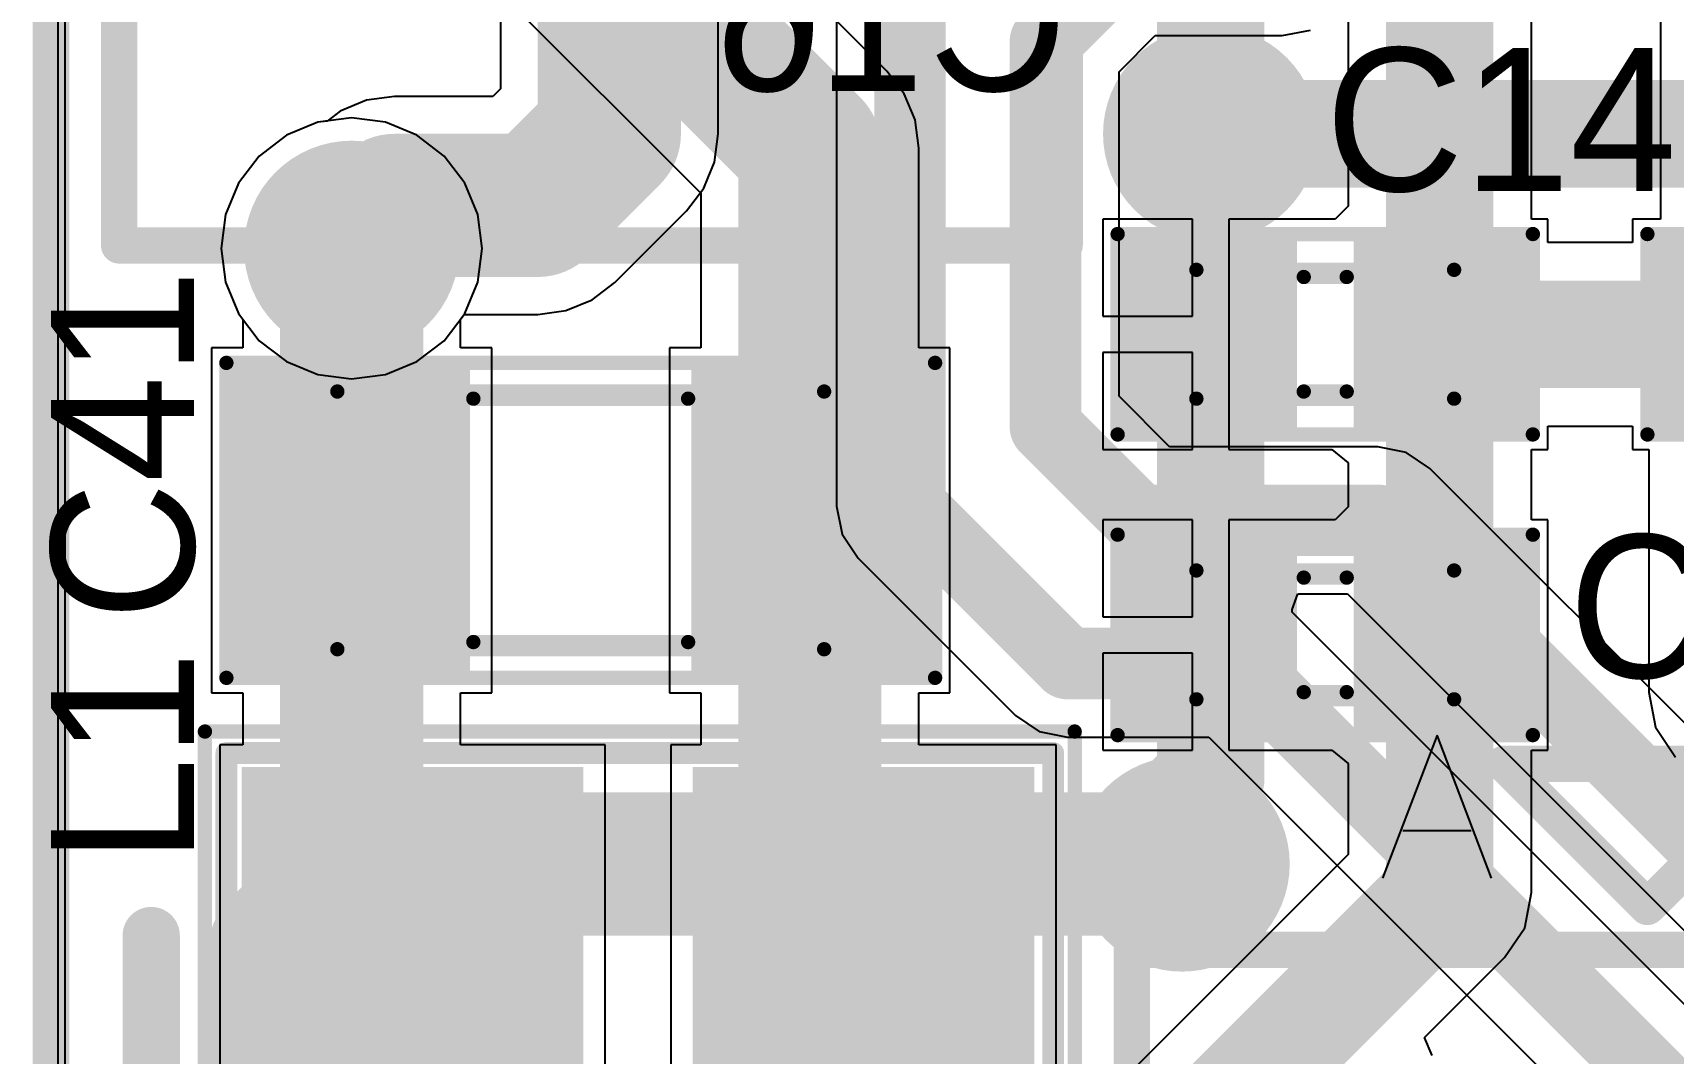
# Model space of a CAD drawing. Header units: millimetres. Extents: x 29.9 to 75.1, y 29.9 to 100.1.
# Drawn here: x 29.87 to 41.33, y 38.28 to 45.41 of the extents above; entities that cross this region are included whole.
import ezdxf

# ---------------------------------------------------------------- set-up
doc = ezdxf.new("R2010")
doc.units = ezdxf.units.MM
for name, color, linetype in [('BottomLayer', 5, 'Continuous'), ('BottomOverlay', 54, 'Continuous'), ('BottomSolder', 6, 'Continuous'), ('Mechanical1', 6, 'Continuous'), ('Mechanical13', 56, 'Continuous'), ('Mechanical15', 56, 'Continuous'), ('MultiLayer', 9, 'Continuous'), ('TopLayer', 1, 'Continuous'), ('TopOverlay', 2, 'Continuous'), ('TopPaste', 8, 'Continuous'), ('TopSolder', 216, 'Continuous'), ('ViaHoleLayer', 16, 'Continuous')]:
    doc.layers.add(name, color=color, linetype=linetype)

# ---------------------------------------------------------------- blocks, each defined once
blk = doc.blocks.new('DLW5BS_AH__1160')
at = {"layer": 'Mechanical15', "const_width": 0.1}
for points in [[(-3.425, -3.025), (-3.425, 3.05)], [(3.45, 3.05), (-3.425, 3.05)], [(3.45, -3.025), (3.45, 3.05)], [(0, -0.5), (0, 0.5)], [(0.5, 0), (-0.5, 0)], [(3.45, -3.025), (-3.425, -3.025)]]:
    blk.add_lwpolyline(points, dxfattribs=at)
at = {"layer": 'Mechanical15', "const_width": 0.05}
for points in [[(-3.45, 3.05, 1), (-3.4, 3.05, 1)], [(-3.45, 3.05, 1), (-3.4, 3.05, 1)], [(3.425, 3.05, 1), (3.475, 3.05, 1)], [(3.425, 3.05, 1), (3.475, 3.05, 1)], [(-0.025, 0.5, 1), (0.025, 0.5, 1)], [(-0.525, 0, 1), (-0.475, 0, 1)], [(0.475, 0, 1), (0.525, 0, 1)], [(-0.025, -0.5, 1), (0.025, -0.5, 1)], [(-3.45, -3.025, 1), (-3.4, -3.025, 1)], [(-3.45, -3.025, 1), (-3.4, -3.025, 1)], [(3.425, -3.025, 1), (3.475, -3.025, 1)], [(3.425, -3.025, 1), (3.475, -3.025, 1)]]:
    blk.add_lwpolyline(points, format="xyb", close=True, dxfattribs=at)
at = {"layer": 'TopLayer'}
for points in [[(-3.076, 0.483), (-0.48, 0.483), (-3.076, 2.667), (-0.48, 2.667)], [(0.48, 0.483), (3.076, 0.483), (0.48, 2.667), (3.076, 2.667)], [(-3.076, -2.667), (-0.48, -2.667), (-3.076, -0.483), (-0.48, -0.483)], [(0.48, -2.667), (3.076, -2.667), (0.48, -0.483), (3.076, -0.483)]]:
    blk.add_solid(points, dxfattribs=at)
at = {"layer": 'TopOverlay'}
for points, const_width in [([(3.3, 2.9), (-3.275, 2.9)], 0.152), ([(-3.275, -2.875), (-3.275, 2.9)], 0.152), ([(3.3, -2.875), (3.3, 2.9)], 0.152), ([(3.3, -2.875), (-3.275, -2.875)], 0.152), ([(2, -3.4), (-2, -3.4)], 0.4)]:
    blk.add_lwpolyline(points, dxfattribs=dict(at, const_width=const_width))
for points, const_width in [([(-3.313, 2.9, 1), (-3.237, 2.9, 1)], 0.0762), ([(-3.313, 2.9, 1), (-3.237, 2.9, 1)], 0.0762), ([(3.262, 2.9, 1), (3.338, 2.9, 1)], 0.0762), ([(3.262, 2.9, 1), (3.338, 2.9, 1)], 0.0762), ([(-3.313, -2.875, 1), (-3.237, -2.875, 1)], 0.0762), ([(-3.313, -2.875, 1), (-3.237, -2.875, 1)], 0.0762), ([(3.262, -2.875, 1), (3.338, -2.875, 1)], 0.0762), ([(3.262, -2.875, 1), (3.338, -2.875, 1)], 0.0762), ([(-2.1, -3.4, 1), (-1.9, -3.4, 1)], 0.2), ([(1.9, -3.4, 1), (2.1, -3.4, 1)], 0.2)]:
    blk.add_lwpolyline(points, format="xyb", close=True, dxfattribs=dict(at, const_width=const_width))
at = {"layer": 'TopPaste'}
for points in [[(-3.076, 0.483), (-0.48, 0.483), (-3.076, 2.667), (-0.48, 2.667)], [(0.48, 0.483), (3.076, 0.483), (0.48, 2.667), (3.076, 2.667)], [(-3.076, -2.667), (-0.48, -2.667), (-3.076, -0.483), (-0.48, -0.483)], [(0.48, -2.667), (3.076, -2.667), (0.48, -0.483), (3.076, -0.483)]]:
    blk.add_solid(points, dxfattribs=at)
at = {"layer": 'TopSolder'}
for points in [[(-3.178, 0.381), (-0.378, 0.381), (-3.178, 2.769), (-0.378, 2.769)], [(0.378, 0.381), (3.178, 0.381), (0.378, 2.769), (3.178, 2.769)], [(-3.178, -2.769), (-0.378, -2.769), (-3.178, -0.381), (-0.378, -0.381)], [(0.378, -2.769), (3.178, -2.769), (0.378, -0.381), (3.178, -0.381)]]:
    blk.add_solid(points, dxfattribs=at)
blk = doc.blocks.new('SIP7_1165')
at = {"layer": 'TopOverlay', "const_width": 0.254}
for points in [[(-2.54, 1.524), (-2.54, -5.08)], [(-2.54, 1.524), (17.526, 1.524)], [(-2.54, -5.08), (16.002, -5.08)]]:
    blk.add_lwpolyline(points, dxfattribs=at)
at = {"layer": 'TopOverlay', "const_width": 0.127}
for points in [[(-2.603, 1.524, 1), (-2.477, 1.524, 1)], [(-2.603, 1.524, 1), (-2.477, 1.524, 1)], [(-2.603, -5.08, 1), (-2.477, -5.08, 1)], [(-2.603, -5.08, 1), (-2.477, -5.08, 1)]]:
    blk.add_lwpolyline(points, format="xyb", close=True, dxfattribs=at)
blk = doc.blocks.new('SMD_C_1206_1174')
at = {"layer": 'Mechanical13', "const_width": 0.1}
for points in [[(-1.7, 0.9), (1.7, 0.9)], [(-1.7, -0.9), (-1.7, 0.9)], [(1.7, -0.9), (1.7, 0.9)], [(-1.7, -0.9), (1.7, -0.9)]]:
    blk.add_lwpolyline(points, dxfattribs=at)
at = {"layer": 'Mechanical13', "const_width": 0.05}
for points in [[(-1.725, 0.9, 1), (-1.675, 0.9, 1)], [(-1.725, 0.9, 1), (-1.675, 0.9, 1)], [(1.675, 0.9, 1), (1.725, 0.9, 1)], [(1.675, 0.9, 1), (1.725, 0.9, 1)], [(-1.725, -0.9, 1), (-1.675, -0.9, 1)], [(-1.725, -0.9, 1), (-1.675, -0.9, 1)], [(1.675, -0.9, 1), (1.725, -0.9, 1)], [(1.675, -0.9, 1), (1.725, -0.9, 1)]]:
    blk.add_lwpolyline(points, format="xyb", close=True, dxfattribs=at)
at = {"layer": 'Mechanical15', "const_width": 0.05}
for points in [[(-2.5, 1.1), (2.475, 1.1)], [(-2.5, -1.1), (-2.5, 1.1)], [(2.475, -1.1), (2.475, 1.1)], [(-2.5, -1.1), (2.475, -1.1)]]:
    blk.add_lwpolyline(points, dxfattribs=at)
at = {"layer": 'Mechanical15', "const_width": 0.025}
for points in [[(-2.512, 1.1, 1), (-2.488, 1.1, 1)], [(-2.512, 1.1, 1), (-2.488, 1.1, 1)], [(2.462, 1.1, 1), (2.487, 1.1, 1)], [(2.462, 1.1, 1), (2.487, 1.1, 1)], [(-2.512, -1.1, 1), (-2.488, -1.1, 1)], [(-2.512, -1.1, 1), (-2.488, -1.1, 1)], [(2.462, -1.1, 1), (2.487, -1.1, 1)], [(2.462, -1.1, 1), (2.487, -1.1, 1)]]:
    blk.add_lwpolyline(points, format="xyb", close=True, dxfattribs=at)
at = {"layer": 'TopLayer'}
for points in [[(-0.875, -0.95), (-0.875, 0.95), (-2.325, -0.95), (-2.325, 0.95)], [(2.325, -0.95), (2.325, 0.95), (0.875, -0.95), (0.875, 0.95)]]:
    blk.add_solid(points, dxfattribs=at)
at = {"layer": 'TopOverlay', "const_width": 0.1}
for points in [[(-2.475, 1.1), (2.475, 1.1)], [(-2.475, -1.1), (-2.475, 1.1)], [(2.475, -1.1), (2.475, 1.1)], [(-0.75, 0.85), (0.75, 0.85)], [(-0.75, -0.85), (0.75, -0.85)], [(-2.475, -1.1), (2.475, -1.1)]]:
    blk.add_lwpolyline(points, dxfattribs=at)
at = {"layer": 'TopOverlay', "const_width": 0.05}
for points in [[(-2.5, 1.1, 1), (-2.45, 1.1, 1)], [(-2.5, 1.1, 1), (-2.45, 1.1, 1)], [(2.45, 1.1, 1), (2.5, 1.1, 1)], [(2.45, 1.1, 1), (2.5, 1.1, 1)], [(-0.775, 0.85, 1), (-0.725, 0.85, 1)], [(0.725, 0.85, 1), (0.775, 0.85, 1)], [(-0.775, -0.85, 1), (-0.725, -0.85, 1)], [(0.725, -0.85, 1), (0.775, -0.85, 1)], [(-2.5, -1.1, 1), (-2.45, -1.1, 1)], [(-2.5, -1.1, 1), (-2.45, -1.1, 1)], [(2.45, -1.1, 1), (2.5, -1.1, 1)], [(2.45, -1.1, 1), (2.5, -1.1, 1)]]:
    blk.add_lwpolyline(points, format="xyb", close=True, dxfattribs=at)
at = {"layer": 'TopPaste'}
for points in [[(-0.875, -0.95), (-0.875, 0.95), (-2.325, -0.95), (-2.325, 0.95)], [(2.325, -0.95), (2.325, 0.95), (0.875, -0.95), (0.875, 0.95)]]:
    blk.add_solid(points, dxfattribs=at)
at = {"layer": 'TopSolder'}
for points in [[(-0.773, -1.052), (-0.773, 1.052), (-2.427, -1.052), (-2.427, 1.052)], [(2.427, -1.052), (2.427, 1.052), (0.773, -1.052), (0.773, 1.052)]]:
    blk.add_solid(points, dxfattribs=at)
blk = doc.blocks.new('SMD_C_0603_1185')
at = {"layer": 'Mechanical13', "const_width": 0.1}
for points in [[(0.9, 0.45), (-0.9, 0.45)], [(-0.9, 0.45), (-0.9, -0.45)], [(0.9, 0.45), (0.9, -0.45)], [(0.9, -0.45), (-0.9, -0.45)]]:
    blk.add_lwpolyline(points, dxfattribs=at)
at = {"layer": 'Mechanical13', "const_width": 0.05}
for points in [[(-0.925, 0.45, 1), (-0.875, 0.45, 1)], [(-0.925, 0.45, 1), (-0.875, 0.45, 1)], [(0.875, 0.45, 1), (0.925, 0.45, 1)], [(0.875, 0.45, 1), (0.925, 0.45, 1)], [(-0.925, -0.45, 1), (-0.875, -0.45, 1)], [(-0.925, -0.45, 1), (-0.875, -0.45, 1)], [(0.875, -0.45, 1), (0.925, -0.45, 1)], [(0.875, -0.45, 1), (0.925, -0.45, 1)]]:
    blk.add_lwpolyline(points, format="xyb", close=True, dxfattribs=at)
at = {"layer": 'Mechanical15', "const_width": 0.05}
for points in [[(1.45, 0.7), (-1.475, 0.7)], [(-1.475, 0.7), (-1.475, -0.7)], [(1.45, 0.7), (1.45, -0.7)], [(1.45, -0.7), (-1.475, -0.7)]]:
    blk.add_lwpolyline(points, dxfattribs=at)
at = {"layer": 'Mechanical15', "const_width": 0.025}
for points in [[(-1.488, 0.7, 1), (-1.463, 0.7, 1)], [(-1.488, 0.7, 1), (-1.463, 0.7, 1)], [(1.438, 0.7, 1), (1.462, 0.7, 1)], [(1.438, 0.7, 1), (1.462, 0.7, 1)], [(-1.488, -0.7, 1), (-1.463, -0.7, 1)], [(-1.488, -0.7, 1), (-1.463, -0.7, 1)], [(1.438, -0.7, 1), (1.462, -0.7, 1)], [(1.438, -0.7, 1), (1.462, -0.7, 1)]]:
    blk.add_lwpolyline(points, format="xyb", close=True, dxfattribs=at)
at = {"layer": 'TopLayer'}
for points in [[(-0.3, -0.55), (-0.3, 0.55), (-1.3, -0.55), (-1.3, 0.55)], [(1.3, -0.55), (1.3, 0.55), (0.3, -0.55), (0.3, 0.55)]]:
    blk.add_solid(points, dxfattribs=at)
at = {"layer": 'TopOverlay', "const_width": 0.1}
for points in [[(1.45, 0.7), (-1.45, 0.7)], [(-1.45, 0.7), (-1.45, -0.7)], [(1.45, 0.7), (1.45, -0.7)], [(0.15, 0.4), (-0.15, 0.4)], [(0.15, -0.4), (-0.15, -0.4)], [(1.45, -0.7), (-1.45, -0.7)]]:
    blk.add_lwpolyline(points, dxfattribs=at)
at = {"layer": 'TopOverlay', "const_width": 0.05}
for points in [[(-1.475, 0.7, 1), (-1.425, 0.7, 1)], [(-1.475, 0.7, 1), (-1.425, 0.7, 1)], [(1.425, 0.7, 1), (1.475, 0.7, 1)], [(1.425, 0.7, 1), (1.475, 0.7, 1)], [(-0.175, 0.4, 1), (-0.125, 0.4, 1)], [(0.125, 0.4, 1), (0.175, 0.4, 1)], [(-0.175, -0.4, 1), (-0.125, -0.4, 1)], [(0.125, -0.4, 1), (0.175, -0.4, 1)], [(-1.475, -0.7, 1), (-1.425, -0.7, 1)], [(-1.475, -0.7, 1), (-1.425, -0.7, 1)], [(1.425, -0.7, 1), (1.475, -0.7, 1)], [(1.425, -0.7, 1), (1.475, -0.7, 1)]]:
    blk.add_lwpolyline(points, format="xyb", close=True, dxfattribs=at)
at = {"layer": 'TopPaste'}
for points in [[(-0.3, -0.55), (-0.3, 0.55), (-1.3, -0.55), (-1.3, 0.55)], [(1.3, -0.55), (1.3, 0.55), (0.3, -0.55), (0.3, 0.55)]]:
    blk.add_solid(points, dxfattribs=at)
at = {"layer": 'TopSolder'}
for points in [[(-0.198, -0.652), (-0.198, 0.652), (-1.402, -0.652), (-1.402, 0.652)], [(1.402, -0.652), (1.402, 0.652), (0.198, -0.652), (0.198, 0.652)]]:
    blk.add_solid(points, dxfattribs=at)
blk = doc.blocks.new('SMD_C_0603_1200')
at = {"layer": 'Mechanical13', "const_width": 0.1}
for points in [[(-0.9, 0.45), (0.9, 0.45)], [(-0.9, -0.45), (-0.9, 0.45)], [(0.9, -0.45), (0.9, 0.45)], [(-0.9, -0.45), (0.9, -0.45)]]:
    blk.add_lwpolyline(points, dxfattribs=at)
at = {"layer": 'Mechanical13', "const_width": 0.05}
for points in [[(-0.925, 0.45, 1), (-0.875, 0.45, 1)], [(-0.925, 0.45, 1), (-0.875, 0.45, 1)], [(0.875, 0.45, 1), (0.925, 0.45, 1)], [(0.875, 0.45, 1), (0.925, 0.45, 1)], [(-0.925, -0.45, 1), (-0.875, -0.45, 1)], [(-0.925, -0.45, 1), (-0.875, -0.45, 1)], [(0.875, -0.45, 1), (0.925, -0.45, 1)], [(0.875, -0.45, 1), (0.925, -0.45, 1)]]:
    blk.add_lwpolyline(points, format="xyb", close=True, dxfattribs=at)
at = {"layer": 'Mechanical15', "const_width": 0.05}
for points in [[(-1.475, 0.7), (1.45, 0.7)], [(-1.475, -0.7), (-1.475, 0.7)], [(1.45, -0.7), (1.45, 0.7)], [(-1.475, -0.7), (1.45, -0.7)]]:
    blk.add_lwpolyline(points, dxfattribs=at)
at = {"layer": 'Mechanical15', "const_width": 0.025}
for points in [[(-1.488, 0.7, 1), (-1.463, 0.7, 1)], [(-1.488, 0.7, 1), (-1.463, 0.7, 1)], [(1.438, 0.7, 1), (1.462, 0.7, 1)], [(1.438, 0.7, 1), (1.462, 0.7, 1)], [(-1.488, -0.7, 1), (-1.463, -0.7, 1)], [(-1.488, -0.7, 1), (-1.463, -0.7, 1)], [(1.438, -0.7, 1), (1.462, -0.7, 1)], [(1.438, -0.7, 1), (1.462, -0.7, 1)]]:
    blk.add_lwpolyline(points, format="xyb", close=True, dxfattribs=at)
at = {"layer": 'TopLayer'}
for points in [[(-0.3, -0.55), (-0.3, 0.55), (-1.3, -0.55), (-1.3, 0.55)], [(1.3, -0.55), (1.3, 0.55), (0.3, -0.55), (0.3, 0.55)]]:
    blk.add_solid(points, dxfattribs=at)
at = {"layer": 'TopOverlay', "const_width": 0.1}
for points in [[(-1.45, 0.7), (1.45, 0.7)], [(-1.45, -0.7), (-1.45, 0.7)], [(1.45, -0.7), (1.45, 0.7)], [(-0.15, 0.4), (0.15, 0.4)], [(-0.15, -0.4), (0.15, -0.4)], [(-1.45, -0.7), (1.45, -0.7)]]:
    blk.add_lwpolyline(points, dxfattribs=at)
at = {"layer": 'TopOverlay', "const_width": 0.05}
for points in [[(-1.475, 0.7, 1), (-1.425, 0.7, 1)], [(-1.475, 0.7, 1), (-1.425, 0.7, 1)], [(1.425, 0.7, 1), (1.475, 0.7, 1)], [(1.425, 0.7, 1), (1.475, 0.7, 1)], [(-0.175, 0.4, 1), (-0.125, 0.4, 1)], [(0.125, 0.4, 1), (0.175, 0.4, 1)], [(-0.175, -0.4, 1), (-0.125, -0.4, 1)], [(0.125, -0.4, 1), (0.175, -0.4, 1)], [(-1.475, -0.7, 1), (-1.425, -0.7, 1)], [(-1.475, -0.7, 1), (-1.425, -0.7, 1)], [(1.425, -0.7, 1), (1.475, -0.7, 1)], [(1.425, -0.7, 1), (1.475, -0.7, 1)]]:
    blk.add_lwpolyline(points, format="xyb", close=True, dxfattribs=at)
at = {"layer": 'TopPaste'}
for points in [[(-0.3, -0.55), (-0.3, 0.55), (-1.3, -0.55), (-1.3, 0.55)], [(1.3, -0.55), (1.3, 0.55), (0.3, -0.55), (0.3, 0.55)]]:
    blk.add_solid(points, dxfattribs=at)
at = {"layer": 'TopSolder'}
for points in [[(-0.198, -0.652), (-0.198, 0.652), (-1.402, -0.652), (-1.402, 0.652)], [(1.402, -0.652), (1.402, 0.652), (0.198, -0.652), (0.198, 0.652)]]:
    blk.add_solid(points, dxfattribs=at)
blk = doc.blocks.new('SMD_C_0603_1201')
at = {"layer": 'Mechanical13', "const_width": 0.1}
for points in [[(-0.9, 0.45), (0.9, 0.45)], [(-0.9, -0.45), (-0.9, 0.45)], [(0.9, -0.45), (0.9, 0.45)], [(-0.9, -0.45), (0.9, -0.45)]]:
    blk.add_lwpolyline(points, dxfattribs=at)
at = {"layer": 'Mechanical13', "const_width": 0.05}
for points in [[(-0.925, 0.45, 1), (-0.875, 0.45, 1)], [(-0.925, 0.45, 1), (-0.875, 0.45, 1)], [(0.875, 0.45, 1), (0.925, 0.45, 1)], [(0.875, 0.45, 1), (0.925, 0.45, 1)], [(-0.925, -0.45, 1), (-0.875, -0.45, 1)], [(-0.925, -0.45, 1), (-0.875, -0.45, 1)], [(0.875, -0.45, 1), (0.925, -0.45, 1)], [(0.875, -0.45, 1), (0.925, -0.45, 1)]]:
    blk.add_lwpolyline(points, format="xyb", close=True, dxfattribs=at)
at = {"layer": 'Mechanical15', "const_width": 0.05}
for points in [[(-1.475, 0.7), (1.45, 0.7)], [(-1.475, -0.7), (-1.475, 0.7)], [(1.45, -0.7), (1.45, 0.7)], [(-1.475, -0.7), (1.45, -0.7)]]:
    blk.add_lwpolyline(points, dxfattribs=at)
at = {"layer": 'Mechanical15', "const_width": 0.025}
for points in [[(-1.488, 0.7, 1), (-1.463, 0.7, 1)], [(-1.488, 0.7, 1), (-1.463, 0.7, 1)], [(1.438, 0.7, 1), (1.462, 0.7, 1)], [(1.438, 0.7, 1), (1.462, 0.7, 1)], [(-1.488, -0.7, 1), (-1.463, -0.7, 1)], [(-1.488, -0.7, 1), (-1.463, -0.7, 1)], [(1.438, -0.7, 1), (1.462, -0.7, 1)], [(1.438, -0.7, 1), (1.462, -0.7, 1)]]:
    blk.add_lwpolyline(points, format="xyb", close=True, dxfattribs=at)
at = {"layer": 'TopLayer'}
for points in [[(-0.3, -0.55), (-0.3, 0.55), (-1.3, -0.55), (-1.3, 0.55)], [(1.3, -0.55), (1.3, 0.55), (0.3, -0.55), (0.3, 0.55)]]:
    blk.add_solid(points, dxfattribs=at)
at = {"layer": 'TopOverlay', "const_width": 0.1}
for points in [[(-1.45, 0.7), (1.45, 0.7)], [(-1.45, -0.7), (-1.45, 0.7)], [(1.45, -0.7), (1.45, 0.7)], [(-0.15, 0.4), (0.15, 0.4)], [(-0.15, -0.4), (0.15, -0.4)], [(-1.45, -0.7), (1.45, -0.7)]]:
    blk.add_lwpolyline(points, dxfattribs=at)
at = {"layer": 'TopOverlay', "const_width": 0.05}
for points in [[(-1.475, 0.7, 1), (-1.425, 0.7, 1)], [(-1.475, 0.7, 1), (-1.425, 0.7, 1)], [(1.425, 0.7, 1), (1.475, 0.7, 1)], [(1.425, 0.7, 1), (1.475, 0.7, 1)], [(-0.175, 0.4, 1), (-0.125, 0.4, 1)], [(0.125, 0.4, 1), (0.175, 0.4, 1)], [(-0.175, -0.4, 1), (-0.125, -0.4, 1)], [(0.125, -0.4, 1), (0.175, -0.4, 1)], [(-1.475, -0.7, 1), (-1.425, -0.7, 1)], [(-1.475, -0.7, 1), (-1.425, -0.7, 1)], [(1.425, -0.7, 1), (1.475, -0.7, 1)], [(1.425, -0.7, 1), (1.475, -0.7, 1)]]:
    blk.add_lwpolyline(points, format="xyb", close=True, dxfattribs=at)
at = {"layer": 'TopPaste'}
for points in [[(-0.3, -0.55), (-0.3, 0.55), (-1.3, -0.55), (-1.3, 0.55)], [(1.3, -0.55), (1.3, 0.55), (0.3, -0.55), (0.3, 0.55)]]:
    blk.add_solid(points, dxfattribs=at)
at = {"layer": 'TopSolder'}
for points in [[(-0.198, -0.652), (-0.198, 0.652), (-1.402, -0.652), (-1.402, 0.652)], [(1.402, -0.652), (1.402, 0.652), (0.198, -0.652), (0.198, 0.652)]]:
    blk.add_solid(points, dxfattribs=at)
blk = doc.blocks.new('53313_1265_1214')
at = {"layer": 'TopOverlay'}
for p, q in [((-1.619, 4.5), (-2, 3.5)), ((-1.238, 3.5), (-1.619, 4.5)), ((-1.857, 3.833), (-1.381, 3.833))]:
    blk.add_line(p, q, dxfattribs=at)
at = {"layer": 'TopOverlay', "const_width": 0.254}
for points in [[(-1.15, 4.3), (-0.15, 3.3)], [(-1.15, 4.3), (0.85, 4.3)], [(-0.15, 3.3), (0.85, 4.3)], [(-3.75, 3), (13.75, 3)], [(-3.75, -5.5), (-3.75, 3)]]:
    blk.add_lwpolyline(points, dxfattribs=at)
at = {"layer": 'TopOverlay', "const_width": 0.127}
for points in [[(-1.214, 4.3, 1), (-1.087, 4.3, 1)], [(-1.214, 4.3, 1), (-1.087, 4.3, 1)], [(-0.214, 3.3, 1), (-0.087, 3.3, 1)], [(-0.214, 3.3, 1), (-0.087, 3.3, 1)], [(-3.814, 3, 1), (-3.687, 3, 1)], [(-3.814, 3, 1), (-3.687, 3, 1)]]:
    blk.add_lwpolyline(points, format="xyb", close=True, dxfattribs=at)

msp = doc.modelspace()

# ---------------------------------------------------------------- linework, layer by layer
at = {"layer": 'BottomLayer'}
for p, q in [((30.1, 29.95), (30.1, 50.05)), ((33.139, 48.085), (33.139, 45.015)), ((34.661, 44.7), (34.661, 46.196)), ((35.486, 45.7), (35.486, 42.1)), ((37.46, 45.133), (37.713, 45.386)), ((37.713, 45.386), (38.6, 45.386)), ((38.6, 45.386), (38.797, 45.425)), ((37.46, 42.867), (37.46, 45.133)), ((32.203, 44.935), (32.02, 44.859)), ((32.4, 44.961), (32.203, 44.935)), ((33.085, 44.961), (32.4, 44.961)), ((33.139, 45.015), (33.085, 44.961)), ((32.02, 44.859), (31.929, 44.789)), ((31.644, 44.69), (31.455, 44.545)), ((31.864, 44.781), (31.644, 44.69)), ((31.929, 44.789), (31.864, 44.781)), ((34.635, 44.503), (34.661, 44.7)), ((31.455, 44.545), (31.31, 44.356)), ((34.59, 44.396), (34.635, 44.503)), ((31.31, 44.356), (31.219, 44.136)), ((34.559, 44.32), (34.59, 44.396)), ((34.438, 44.162), (34.559, 44.32)), ((31.219, 44.136), (31.188, 43.9)), ((33.938, 43.662), (34.438, 44.162)), ((31.188, 43.9), (31.219, 43.664)), ((31.219, 43.664), (31.31, 43.444)), ((33.78, 43.541), (33.938, 43.662)), ((33.597, 43.465), (33.78, 43.541)), ((31.31, 43.444), (31.455, 43.255)), ((32.745, 43.255), (32.886, 43.439)), ((32.886, 43.439), (33.4, 43.439)), ((33.4, 43.439), (33.597, 43.465)), ((31.455, 43.255), (31.644, 43.11)), ((32.556, 43.11), (32.745, 43.255)), ((31.644, 43.11), (31.864, 43.019)), ((32.336, 43.019), (32.556, 43.11)), ((31.864, 43.019), (32.1, 42.988)), ((32.1, 42.988), (32.336, 43.019)), ((37.813, 42.514), (37.46, 42.867)), ((39.268, 42.514), (37.813, 42.514)), ((39.465, 42.475), (39.268, 42.514)), ((39.631, 42.363), (39.465, 42.475)), ((42.187, 39.807), (39.631, 42.363)), ((35.486, 42.1), (35.525, 41.903)), ((35.525, 41.903), (35.637, 41.737)), ((35.637, 41.737), (36.737, 40.637)), ((38.668, 41.377), (38.708, 41.486)), ((38.708, 41.486), (39.055, 41.486)), ((39.055, 41.486), (42.359, 38.183)), ((38.668, 41.359), (38.668, 41.377)), ((41.663, 38.363), (38.668, 41.359)), ((36.737, 40.637), (36.903, 40.525)), ((36.903, 40.525), (37.1, 40.486)), ((37.1, 40.486), (38.087, 40.486)), ((38.087, 40.486), (40.786, 37.787))]:
    msp.add_line(p, q, dxfattribs=at)
for points, const_width in [([(33.9, 44.7), (33.9, 48.4)], 1), ([(36.946, 45.346), (37.5, 45.9)], 0.5), ([(36, 42.1), (36, 45.7)], 0.5), ([(36.946, 42.654), (36.946, 45.346)], 0.5), ([(33.4, 44.2), (33.9, 44.7)], 1), ([(38.1, 44.7), (42, 44.7)], 0.75), ([(32.1, 43.9), (32.4, 44.2)], 1), ([(32.4, 44.2), (33.4, 44.2)], 1), ([(36.946, 42.654), (37.6, 42)], 0.5), ([(36, 42.1), (37.1, 41)], 0.5), ([(37.6, 42), (39.268, 42)], 0.5), ([(39.268, 42), (42.722, 38.546)], 0.5), ([(37.1, 41), (38.3, 41)], 0.5), ([(38.3, 41), (41.3, 38)], 0.5), ([(31.6, 39), (32.2, 39.6)], 1), ([(32.2, 39.6), (37.9, 39.6)], 1), ([(31.6, 33.2), (31.6, 39)], 1)]:
    msp.add_lwpolyline(points, dxfattribs=dict(at, const_width=const_width))
for points, const_width in [([(36.821, 45.346, 1), (37.071, 45.346, 1)], 0.25), ([(36.821, 45.346, 1), (37.071, 45.346, 1)], 0.25), ([(37.775, 44.7, 1), (38.425, 44.7, 1)], 0.65), ([(33.65, 44.7, 1), (34.15, 44.7, 1)], 0.5), ([(33.65, 44.7, 1), (34.15, 44.7, 1)], 0.5), ([(37.912, 44.7, 1), (38.288, 44.7, 1)], 0.375), ([(32.15, 44.2, 1), (32.65, 44.2, 1)], 0.5), ([(32.15, 44.2, 1), (32.65, 44.2, 1)], 0.5), ([(33.15, 44.2, 1), (33.65, 44.2, 1)], 0.5), ([(33.15, 44.2, 1), (33.65, 44.2, 1)], 0.5), ([(31.775, 43.9, 1), (32.425, 43.9, 1)], 0.65), ([(31.85, 43.9, 1), (32.35, 43.9, 1)], 0.5), ([(36.821, 42.654, 1), (37.071, 42.654, 1)], 0.25), ([(36.821, 42.654, 1), (37.071, 42.654, 1)], 0.25), ([(35.875, 42.1, 1), (36.125, 42.1, 1)], 0.25), ([(35.875, 42.1, 1), (36.125, 42.1, 1)], 0.25), ([(37.475, 42, 1), (37.725, 42, 1)], 0.25), ([(37.475, 42, 1), (37.725, 42, 1)], 0.25), ([(39.143, 42, 1), (39.393, 42, 1)], 0.25), ([(39.143, 42, 1), (39.393, 42, 1)], 0.25), ([(36.975, 41, 1), (37.225, 41, 1)], 0.25), ([(36.975, 41, 1), (37.225, 41, 1)], 0.25), ([(38.175, 41, 1), (38.425, 41, 1)], 0.25), ([(38.175, 41, 1), (38.425, 41, 1)], 0.25), ([(37.575, 39.6, 1), (38.225, 39.6, 1)], 0.65), ([(31.95, 39.6, 1), (32.45, 39.6, 1)], 0.5), ([(31.95, 39.6, 1), (32.45, 39.6, 1)], 0.5), ([(37.65, 39.6, 1), (38.15, 39.6, 1)], 0.5), ([(31.35, 39, 1), (31.85, 39, 1)], 0.5), ([(31.35, 39, 1), (31.85, 39, 1)], 0.5)]:
    msp.add_lwpolyline(points, format="xyb", close=True, dxfattribs=dict(at, const_width=const_width))
at = {"layer": 'BottomSolder', "const_width": 0.752}
for points in [[(37.724, 44.7, 1), (38.476, 44.7, 1)], [(31.724, 43.9, 1), (32.476, 43.9, 1)], [(37.524, 39.6, 1), (38.276, 39.6, 1)]]:
    msp.add_lwpolyline(points, format="xyb", close=True, dxfattribs=at)
at = {"layer": 'Mechanical1', "const_width": 0.254}
msp.add_lwpolyline([(30, 30), (30, 100)], dxfattribs=at)
at = {"layer": 'MultiLayer', "const_width": 0.65}
for points in [[(37.775, 44.7, 1), (38.425, 44.7, 1)], [(31.775, 43.9, 1), (32.425, 43.9, 1)], [(37.575, 39.6, 1), (38.225, 39.6, 1)]]:
    msp.add_lwpolyline(points, format="xyb", close=True, dxfattribs=at)
at = {"layer": 'TopLayer'}
for p, q in [((30.05, 29.9), (30.05, 50)), ((35.838, 45.138), (33.978, 46.998)), ((40.341, 44.104), (40.341, 45.796)), ((41.241, 45.747), (41.241, 44.104)), ((33.125, 45.699), (34.539, 44.285)), ((39.059, 45.701), (39.059, 44.194)), ((35.959, 44.98), (35.838, 45.138)), ((36.035, 44.797), (35.959, 44.98)), ((32.1, 44.812), (31.864, 44.781)), ((32.336, 44.781), (32.1, 44.812)), ((31.644, 44.69), (31.455, 44.545)), ((31.864, 44.781), (31.644, 44.69)), ((32.556, 44.69), (32.336, 44.781)), ((32.745, 44.545), (32.556, 44.69)), ((36.061, 44.6), (36.035, 44.797)), ((36.061, 43.204), (36.061, 44.6)), ((31.455, 44.545), (31.31, 44.356)), ((32.89, 44.356), (32.745, 44.545)), ((31.31, 44.356), (31.219, 44.136)), ((32.981, 44.136), (32.89, 44.356)), ((34.539, 44.285), (34.539, 43.204)), ((31.219, 44.136), (31.188, 43.9)), ((33.012, 43.9), (32.981, 44.136)), ((39.059, 44.194), (38.969, 44.104)), ((37.973, 44.104), (37.346, 44.104)), ((37.346, 44.104), (37.346, 43.427)), ((37.973, 43.427), (37.973, 44.104)), ((38.819, 44.104), (38.227, 44.104)), ((38.227, 44.104), (38.227, 43.3)), ((38.854, 44.104), (38.819, 44.104)), ((38.969, 44.104), (38.854, 44.104)), ((40.454, 44.104), (40.341, 44.104)), ((40.454, 43.941), (40.454, 44.104)), ((41.241, 44.104), (41.046, 44.104)), ((41.046, 44.104), (41.046, 43.941)), ((31.188, 43.9), (31.219, 43.664)), ((32.981, 43.664), (33.012, 43.9)), ((41.046, 43.941), (40.454, 43.941)), ((31.219, 43.664), (31.31, 43.444)), ((32.89, 43.444), (32.981, 43.664)), ((31.31, 43.444), (31.339, 43.406)), ((32.861, 43.406), (32.89, 43.444)), ((37.346, 43.427), (37.973, 43.427)), ((31.339, 43.406), (31.339, 43.204)), ((32.861, 43.204), (32.861, 43.406)), ((31.339, 43.204), (31.121, 43.204)), ((31.121, 43.204), (31.121, 40.796)), ((33.079, 43.204), (32.861, 43.204)), ((33.079, 40.796), (33.079, 43.204)), ((34.539, 43.204), (34.321, 43.204)), ((34.321, 43.204), (34.321, 40.796)), ((36.279, 43.204), (36.061, 43.204)), ((36.279, 40.796), (36.279, 43.204)), ((38.227, 43.3), (38.227, 42.496)), ((37.973, 43.173), (37.346, 43.173)), ((37.346, 43.173), (37.346, 42.496)), ((37.973, 42.496), (37.973, 43.173)), ((40.454, 42.496), (40.454, 42.659)), ((40.454, 42.659), (41.046, 42.659)), ((41.046, 42.659), (41.046, 42.496)), ((37.346, 42.496), (37.973, 42.496)), ((38.227, 42.496), (38.819, 42.496)), ((38.819, 42.496), (38.854, 42.496)), ((38.854, 42.496), (38.946, 42.496)), ((38.946, 42.496), (39.059, 42.401)), ((39.059, 42.401), (39.059, 42.094)), ((40.341, 42.004), (40.341, 42.496)), ((40.341, 42.496), (40.454, 42.496)), ((41.046, 42.496), (41.159, 42.496)), ((41.159, 42.496), (41.159, 40.8)), ((39.059, 42.094), (38.969, 42.004)), ((37.973, 42.004), (37.346, 42.004)), ((37.346, 42.004), (37.346, 41.327)), ((37.973, 41.327), (37.973, 42.004)), ((38.819, 42.004), (38.227, 42.004)), ((38.227, 42.004), (38.227, 41.2)), ((38.854, 42.004), (38.819, 42.004)), ((38.969, 42.004), (38.854, 42.004)), ((40.454, 42.004), (40.341, 42.004)), ((40.454, 40.396), (40.454, 42.004)), ((37.346, 41.327), (37.973, 41.327)), ((38.227, 41.2), (38.227, 40.396)), ((37.973, 41.073), (37.346, 41.073)), ((37.346, 41.073), (37.346, 40.396)), ((37.973, 40.396), (37.973, 41.073)), ((31.121, 40.796), (31.339, 40.796)), ((31.339, 40.796), (31.339, 40.431)), ((32.861, 40.431), (32.861, 40.796)), ((32.861, 40.796), (33.079, 40.796)), ((34.321, 40.796), (34.539, 40.796)), ((34.539, 40.796), (34.539, 40.431)), ((36.061, 40.431), (36.061, 40.796)), ((36.061, 40.796), (36.279, 40.796)), ((41.159, 40.8), (41.207, 40.555)), ((41.207, 40.555), (41.347, 40.347)), ((31.339, 40.431), (31.179, 40.431)), ((31.179, 40.431), (31.179, 37.326)), ((33.871, 40.431), (32.861, 40.431)), ((33.871, 37.326), (33.871, 40.431)), ((34.539, 40.431), (34.329, 40.431)), ((34.329, 40.431), (34.329, 37.326)), ((37.021, 40.431), (36.061, 40.431)), ((37.021, 37.326), (37.021, 40.431)), ((37.346, 40.396), (37.973, 40.396)), ((38.227, 40.396), (38.819, 40.396)), ((38.819, 40.396), (38.854, 40.396)), ((38.854, 40.396), (38.946, 40.396)), ((38.946, 40.396), (39.059, 40.301)), ((40.341, 39.4), (40.341, 40.396)), ((40.341, 40.396), (40.454, 40.396)), ((39.059, 40.301), (39.059, 39.666)), ((39.059, 39.666), (37.447, 38.053)), ((40.293, 39.155), (40.341, 39.4)), ((40.153, 38.947), (40.293, 39.155)), ((39.594, 38.388), (40.153, 38.947)), ((39.647, 38.261), (39.594, 38.388))]:
    msp.add_line(p, q, dxfattribs=at)
for points, const_width in [([(38.1, 44.7), (38.1, 46.6)], 0.75), ([(39.7, 43.3), (39.7, 46.6)], 0.75), ([(33.44, 46.46), (35.3, 44.6)], 1), ([(35.3, 42), (35.3, 44.6)], 1), ([(38.1, 43.3), (38.1, 44.7)], 0.75), ([(32.1, 42), (32.1, 43.9)], 1), ([(38.1, 41.2), (38.1, 43.3)], 0.75), ([(39.7, 41.2), (39.7, 43.3)], 0.75), ([(39.7, 43.3), (41.8, 43.3)], 0.75), ([(32.1, 39.303), (32.1, 42)], 1), ([(35.3, 39.8), (35.3, 42)], 1), ([(38.1, 40.2), (38.1, 41.2)], 0.75), ([(39.7, 39.4), (39.7, 41.2)], 0.75), ([(37.9, 40), (38.1, 40.2)], 0.75), ([(37.9, 39.6), (37.9, 40)], 0.75), ([(35.3, 39.8), (35.475, 39.625)], 1), ([(35.475, 39.625), (35.675, 39.625)], 1), ([(35.675, 38.878), (35.675, 39.625)], 1), ([(32.1, 39.303), (32.525, 38.878)], 1), ([(37.9, 37.6), (39.7, 39.4)], 0.75)]:
    msp.add_lwpolyline(points, dxfattribs=dict(at, const_width=const_width))
for points, const_width in [([(37.775, 44.7, 1), (38.425, 44.7, 1)], 0.65), ([(35.05, 44.6, 1), (35.55, 44.6, 1)], 0.5), ([(35.05, 44.6, 1), (35.55, 44.6, 1)], 0.5), ([(37.912, 44.7, 1), (38.288, 44.7, 1)], 0.375), ([(37.912, 44.7, 1), (38.288, 44.7, 1)], 0.375), ([(31.775, 43.9, 1), (32.425, 43.9, 1)], 0.65), ([(31.85, 43.9, 1), (32.35, 43.9, 1)], 0.5), ([(37.912, 43.3, 1), (38.288, 43.3, 1)], 0.375), ([(37.912, 43.3, 1), (38.288, 43.3, 1)], 0.375), ([(39.512, 43.3, 1), (39.887, 43.3, 1)], 0.375), ([(39.512, 43.3, 1), (39.887, 43.3, 1)], 0.375), ([(39.512, 43.3, 1), (39.887, 43.3, 1)], 0.375), ([(31.85, 42, 1), (32.35, 42, 1)], 0.5), ([(31.85, 42, 1), (32.35, 42, 1)], 0.5), ([(35.05, 42, 1), (35.55, 42, 1)], 0.5), ([(35.05, 42, 1), (35.55, 42, 1)], 0.5), ([(37.912, 41.2, 1), (38.288, 41.2, 1)], 0.375), ([(37.912, 41.2, 1), (38.288, 41.2, 1)], 0.375), ([(39.512, 41.2, 1), (39.887, 41.2, 1)], 0.375), ([(39.512, 41.2, 1), (39.887, 41.2, 1)], 0.375), ([(37.912, 40.2, 1), (38.288, 40.2, 1)], 0.375), ([(37.912, 40.2, 1), (38.288, 40.2, 1)], 0.375), ([(37.713, 40, 1), (38.088, 40, 1)], 0.375), ([(37.713, 40, 1), (38.088, 40, 1)], 0.375), ([(35.05, 39.8, 1), (35.55, 39.8, 1)], 0.5), ([(35.05, 39.8, 1), (35.55, 39.8, 1)], 0.5), ([(37.575, 39.6, 1), (38.225, 39.6, 1)], 0.65), ([(35.225, 39.625, 1), (35.725, 39.625, 1)], 0.5), ([(35.225, 39.625, 1), (35.725, 39.625, 1)], 0.5), ([(35.425, 39.625, 1), (35.925, 39.625, 1)], 0.5), ([(35.425, 39.625, 1), (35.925, 39.625, 1)], 0.5), ([(37.713, 39.6, 1), (38.088, 39.6, 1)], 0.375), ([(31.85, 39.303, 1), (32.35, 39.303, 1)], 0.5), ([(31.85, 39.303, 1), (32.35, 39.303, 1)], 0.5), ([(39.512, 39.4, 1), (39.887, 39.4, 1)], 0.375), ([(39.512, 39.4, 1), (39.887, 39.4, 1)], 0.375), ([(32.275, 38.878, 1), (32.775, 38.878, 1)], 0.5), ([(35.425, 38.878, 1), (35.925, 38.878, 1)], 0.5)]:
    msp.add_lwpolyline(points, format="xyb", close=True, dxfattribs=dict(at, const_width=const_width))
at = {"layer": 'TopSolder', "const_width": 0.752}
for points in [[(37.724, 44.7, 1), (38.476, 44.7, 1)], [(31.724, 43.9, 1), (32.476, 43.9, 1)], [(37.524, 39.6, 1), (38.276, 39.6, 1)]]:
    msp.add_lwpolyline(points, format="xyb", close=True, dxfattribs=at)
at = {"layer": 'ViaHoleLayer', "const_width": 0.35}
for points in [[(37.925, 44.7, 1), (38.275, 44.7, 1)], [(31.925, 43.9, 1), (32.275, 43.9, 1)], [(37.725, 39.6, 1), (38.075, 39.6, 1)]]:
    msp.add_lwpolyline(points, format="xyb", close=True, dxfattribs=at)

# ---------------------------------------------------------------- block references
for name, p, rotation in [('SIP7_1165', (32, 46.46), 90), ('SMD_C_0603_1201', (38.9, 43.3), 360), ('SMD_C_0603_1185', (42.6, 43.3), 180), ('SMD_C_0603_1200', (38.9, 41.2), 360), ('DLW5BS_AH__1160', (34.1, 37.1), 270), ('53313_1265_1214', (41.3, 36), 360)]:
    msp.add_blockref(name, p, dxfattribs=dict(rotation=rotation))
msp.add_blockref('SMD_C_1206_1174', (33.7, 42))

# ---------------------------------------------------------------- texts
at = {"layer": 'BottomOverlay', "text_generation_flag": 2}
msp.add_text('C16', height=1, dxfattribs=at).set_placement((37.1, 45))
at = {"layer": 'TopOverlay'}
for s, p in [('C14', (38.9, 44.3)), ('C15', (40.6, 40.9))]:
    msp.add_text(s, height=1, dxfattribs=at).set_placement(p)
for s, p in [('C41', (31, 41.3)), ('L1', (31, 39.6))]:
    msp.add_text(s, height=1, rotation=90, dxfattribs=at).set_placement(p)

doc.saveas('drawing.dxf')
